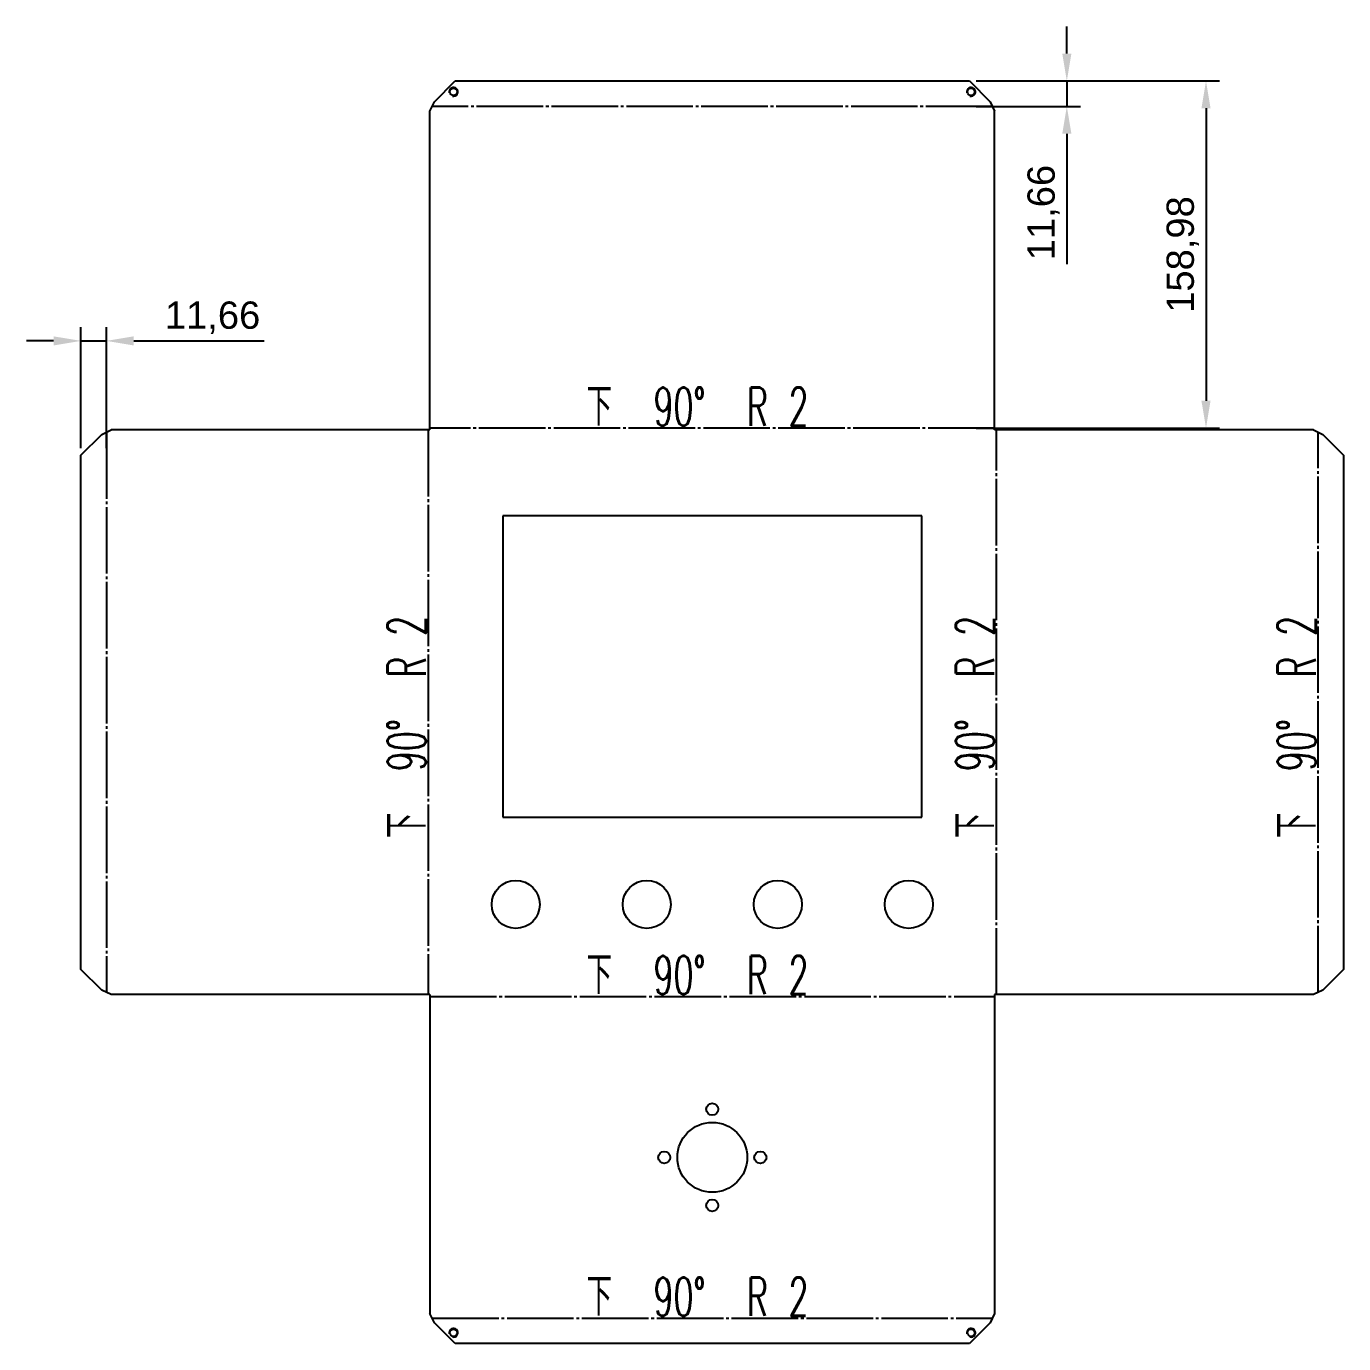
# Model space of a CAD drawing. Header units: millimetres. Extents: x -119 to 272154, y -82298 to 3601.
# Drawn here: x 4569 to 5172, y 2813 to 3417 of the extents above; entities that cross this region are included whole.
import ezdxf

# ---------------------------------------------------------------- set-up
doc = ezdxf.new("R2010")
doc.units = ezdxf.units.MM
doc.linetypes.add('SLD-中心线', pattern=[34.29, 30.48, -1.27, 1.27, -1.27])
doc.linetypes.add('SLD-实线', pattern=[0])
doc.styles.add('SLDTEXTSTYLE7', font='TXT', dxfattribs={"width": 0.609091, "bigfont": 'bigfont'})
doc.styles.get("Standard").update_dxf_attribs({"font": 'arial.ttf'})
doc.dimstyles.new('ISO-25', dxfattribs={"dimscale": 5, "dimtxt": 2.5, "dimasz": 2.5, "dimexe": 1.25, "dimexo": 0.625, "dimtad": 1, "dimtxsty": 'Standard', "dimcen": 2.5, "dimadec": 0, "dimazin": 0, "dimtfac": 1, "dimtmove": 0, "dimatfit": 3, "dimfxl": 0, "dimarcsym": 0})

# ---------------------------------------------------------------- blocks, each defined once
blk = doc.blocks.new('*D93')
at = {"color": 0, "lineweight": -2, "transparency": 16777216}
for p, q in [((4593.63, 3223.31), (4593.63, 3278.73)), ((4605.29, 3223.31), (4605.29, 3278.73)), ((4581.13, 3272.48), (4568.63, 3272.48)), ((4593.63, 3272.48), (4605.29, 3272.48)), ((4617.79, 3272.48), (4677.54, 3272.48))]:
    blk.add_line(p, q, dxfattribs=at)
at = {"color": 0, "transparency": 16777216}
for points in [[(4581.13, 3274.56), (4581.13, 3270.4), (4593.63, 3272.48)], [(4617.79, 3274.56), (4617.79, 3270.4), (4605.29, 3272.48)]]:
    blk.add_solid(points, dxfattribs=at)
at = {"layer": 'Defpoints', "color": 0, "transparency": 16777216}
for p in [(4605.29, 3272.48), (4593.63, 3220.19), (4605.29, 3220.19)]:
    blk.add_point(p, dxfattribs=at)
at = {"color": 0, "transparency": 16777216, "insert": (4653.91, 3283.12), "char_height": 12.5, "attachment_point": 5}
blk.add_mtext('11,66', dxfattribs=at)
blk = doc.blocks.new('*D94')
at = {"color": 0, "lineweight": -2, "transparency": 16777216}
for p, q in [((5045.13, 3404.03), (5045.13, 3416.53)), ((5003.69, 3391.53), (5051.38, 3391.53)), ((5045.13, 3391.53), (5045.13, 3379.87)), ((5003.69, 3379.87), (5051.38, 3379.87)), ((5045.13, 3367.37), (5045.13, 3307.63))]:
    blk.add_line(p, q, dxfattribs=at)
at = {"color": 0, "transparency": 16777216}
for points in [[(5043.05, 3404.03), (5047.22, 3404.03), (5045.13, 3391.53)], [(5043.05, 3367.37), (5047.22, 3367.37), (5045.13, 3379.87)]]:
    blk.add_solid(points, dxfattribs=at)
at = {"layer": 'Defpoints', "color": 0, "transparency": 16777216}
for p in [(5000.56, 3391.53), (5000.56, 3379.87), (5045.13, 3379.87)]:
    blk.add_point(p, dxfattribs=at)
at = {"color": 0, "transparency": 16777216, "insert": (5034.5, 3331.25), "char_height": 12.5, "attachment_point": 5, "rotation": 90}
blk.add_mtext('11,66', dxfattribs=at)
blk = doc.blocks.new('*D95')
at = {"color": 0, "lineweight": -2, "transparency": 16777216}
for p, q in [((5003.69, 3391.53), (5115.12, 3391.53)), ((5108.87, 3379.03), (5108.87, 3245.05)), ((5003.69, 3232.55), (5115.12, 3232.55))]:
    blk.add_line(p, q, dxfattribs=at)
at = {"color": 0, "transparency": 16777216}
for points in [[(5106.78, 3379.03), (5110.95, 3379.03), (5108.87, 3391.53)], [(5106.78, 3245.05), (5110.95, 3245.05), (5108.87, 3232.55)]]:
    blk.add_solid(points, dxfattribs=at)
at = {"layer": 'Defpoints', "color": 0, "transparency": 16777216}
for p in [(5000.56, 3391.53), (5000.56, 3232.55), (5108.87, 3232.55)]:
    blk.add_point(p, dxfattribs=at)
at = {"color": 0, "transparency": 16777216, "insert": (5098.23, 3312.04), "char_height": 12.5, "attachment_point": 5, "rotation": 90}
blk.add_mtext('158,98', dxfattribs=at)

msp = doc.modelspace()

# ---------------------------------------------------------------- linework, layer by layer
at = {"color": 7, "linetype": 'SLD-实线'}
for p, q in [((4755.478, 3382.034), (4764.978, 3391.534)), ((4764.978, 3391.534), (5000.564, 3391.534)), ((5000.564, 3391.534), (5010.064, 3382.034)), ((4753.478, 3377.714), (4755.478, 3382.034)), ((5010.064, 3382.034), (5012.064, 3377.714)), ((4753.478, 3231.688), (4753.478, 3377.714)), ((5012.064, 3231.688), (5012.064, 3377.714)), ((4593.632, 3220.188), (4603.132, 3229.688)), ((4603.132, 3229.688), (4607.451, 3231.688)), ((4753.478, 3231.688), (4607.451, 3231.688)), ((5158.091, 3231.688), (5012.064, 3231.688)), ((5158.091, 3231.688), (5162.41, 3229.688)), ((5162.41, 3229.688), (5171.91, 3220.188)), ((4593.632, 2984.602), (4593.632, 3220.188)), ((5171.91, 3220.188), (5171.91, 2984.602)), ((4978.771, 3192.395), (4786.771, 3192.395)), ((4786.771, 3192.395), (4786.771, 3054.395)), ((4978.771, 3054.395), (4978.771, 3192.395)), ((4786.771, 3054.395), (4978.771, 3054.395)), ((4603.132, 2975.102), (4593.632, 2984.602)), ((5171.91, 2984.602), (5162.41, 2975.102)), ((4607.451, 2973.102), (4603.132, 2975.102)), ((5162.41, 2975.102), (5158.091, 2973.102)), ((4753.478, 2973.102), (4607.451, 2973.102)), ((4753.478, 2973.102), (4753.478, 2827.075)), ((5158.091, 2973.102), (5012.064, 2973.102)), ((5012.064, 2973.102), (5012.064, 2827.075)), ((4755.478, 2822.755), (4753.478, 2827.075)), ((5012.064, 2827.075), (5010.064, 2822.755)), ((4764.978, 2813.255), (4755.478, 2822.755)), ((5010.064, 2822.755), (5000.564, 2813.255)), ((5000.564, 2813.255), (4764.978, 2813.255))]:
    msp.add_line(p, q, dxfattribs=at)
at = {"color": 7, "linetype": 'SLD-中心线'}
for p, q in [((5011.064, 3379.874), (4754.478, 3379.874)), ((4605.291, 3230.688), (4605.291, 2974.102)), ((4752.611, 3231.688), (4752.611, 2973.102)), ((5012.064, 3232.554), (4753.478, 3232.554)), ((5012.931, 2973.102), (5012.931, 3231.688)), ((5160.25, 2974.102), (5160.25, 3230.688)), ((4753.478, 2972.235), (5012.064, 2972.235)), ((4754.478, 2824.915), (5011.064, 2824.915))]:
    msp.add_line(p, q, dxfattribs=at)
at = {"color": 7, "linetype": 'SLD-实线'}
for centre, radius in [((4764.271, 3386.534), 1.65), ((5001.271, 3386.534), 1.65), ((4792.771, 3014.395), 11), ((4852.771, 3014.395), 11), ((4912.771, 3014.395), 11), ((4972.771, 3014.395), 11), ((4882.771, 2920.575), 2.75), ((4882.771, 2898.575), 16), ((4860.771, 2898.575), 2.75), ((4904.771, 2898.575), 2.75), ((4882.771, 2876.575), 2.75), ((4764.271, 2818.255), 1.65), ((5001.271, 2818.255), 1.65)]:
    msp.add_circle(centre, radius, dxfattribs=at)
for centre in [(4764.271, 3386.534), (5001.271, 3386.534), (4764.271, 2818.255), (5001.271, 2818.255)]:
    msp.add_arc(centre, 2, 255, 195, dxfattribs=at)

# ---------------------------------------------------------------- texts
at = {"color": 7, "linetype": 'Continuous', "char_height": 17.5, "attachment_point": 2, "style": 'SLDTEXTSTYLE7'}
for insert in [(4876.014, 3251.132), (4876.014, 2990.812), (4876.014, 2843.492)]:
    msp.add_mtext('\\M+189BA  90\\M+1818B  R 2', dxfattribs=dict(at, insert=insert))
at = {"color": 7, "linetype": 'Continuous', "char_height": 17.5, "attachment_point": 2, "rotation": 90, "style": 'SLDTEXTSTYLE7'}
for insert in [(4734.034, 3095.638), (4994.354, 3095.638), (5141.673, 3095.638)]:
    msp.add_mtext('\\M+189BA  90\\M+1818B  R 2', dxfattribs=dict(at, insert=insert))

# ---------------------------------------------------------------- dimensions: what is measured, and where the dimension line sits
for base, p2, picture, middle in [((5045.134, 3379.874), (5000.564, 3379.874), '*D94', (5034.497, 3331.251)), ((5108.867, 3232.554), (5000.564, 3232.554), '*D95', (5098.23, 3312.044))]:
    dim = msp.add_linear_dim(base=base, p1=(5000.564, 3391.534), p2=p2, angle=90, dimstyle='ISO-25')
    dim.commit()
    dim.dimension.update_dxf_attribs({"geometry": picture, "text_midpoint": middle})
dim = msp.add_linear_dim(base=(4605.291, 3272.479), p1=(4593.632, 3220.188), p2=(4605.291, 3220.188), dimstyle='ISO-25')
dim.commit()
dim.dimension.update_dxf_attribs({"geometry": '*D93', "text_midpoint": (4653.914, 3283.116)})

doc.saveas('drawing.dxf')
